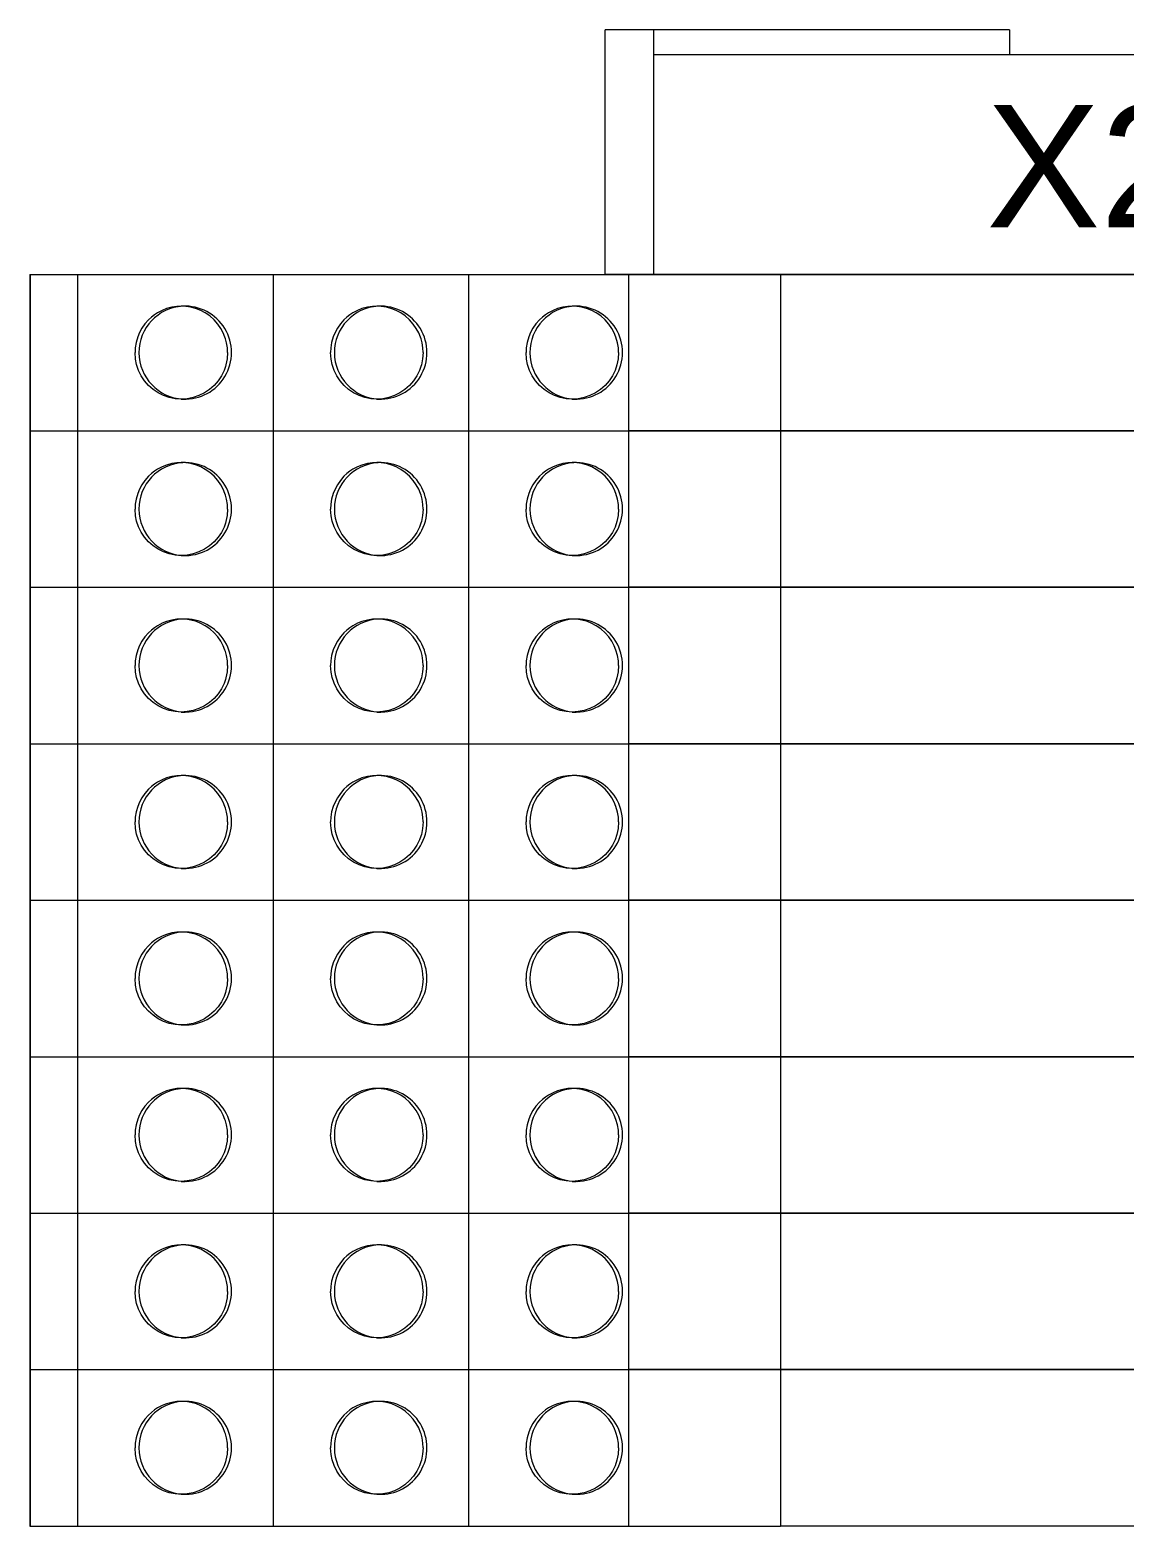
# Model space of a CAD drawing. Header units: millimetres. Extents: x -5035 to 14510, y -7775 to 12.
# Drawn here: x 1404.5 to 1449.3, y -2335.7 to -2274.5 of the extents above; entities that cross this region are included whole.
import ezdxf
from ezdxf.enums import TextEntityAlignment as Align

# ---------------------------------------------------------------- set-up
doc = ezdxf.new("R2010")
doc.units = ezdxf.units.MM
doc.layers.add('eProC - L2', color=41, linetype='Continuous', lineweight=20)
doc.styles.get("Standard").update_dxf_attribs({"font": 'arial.ttf'})

# ---------------------------------------------------------------- blocks, each defined once
blk = doc.blocks.new('eProC_Z_EK1+I-RE1')
at = {"layer": 'eProC - L2'}
for p, q in [((0, 0), (0, -20.65)), ((10, 0), (0, 0)), ((10, 0), (10, -43)), ((0, -1), (8.5, -1)), ((8.5, -2.2), (8.5, -1)), ((10, -2.2), (0, -2.2)), ((0, -4.2), (1, -4.2)), ((1, -4.591), (0, -4.591)), ((1, -5.091), (0, -5.091)), ((1, -5.838), (0, -5.838)), ((1, -6.114), (0, -6.114)), ((1, -7.214), (0, -7.214)), ((1, -7.489), (0, -7.489)), ((1, -8.989), (0, -8.989)), ((1, -9.265), (0, -9.265)), ((1, -10.365), (0, -10.365)), ((1, -10.64), (0, -10.64)), ((1, -12.14), (0, -12.14)), ((1, -12.416), (0, -12.416)), ((1, -13.516), (0, -13.516)), ((1, -13.791), (0, -13.791)), ((1, -15.291), (0, -15.291)), ((1, -15.567), (0, -15.567)), ((1, -16.667), (0, -16.667)), ((1, -16.942), (0, -16.942)), ((1, -17.691), (0, -17.691)), ((1, -18.191), (0, -18.191)), ((0, -20.65), (1, -20.65)), ((1, -26.45), (1, -20.65)), ((0, -26.45), (0, -43)), ((0, -26.45), (1, -26.45)), ((10, -41), (0, -41)), ((10, -43), (0, -43))]:
    blk.add_line(p, q, dxfattribs=at)
blk.add_lwpolyline([(10, -41), (1, -41), (1, -2.2), (10, -2.2)], close=True, dxfattribs=at)
blk.add_attdef('XXXX.X', text='', height=5, rotation=90, dxfattribs=at).set_placement((8.072, -21.183), align=Align.CENTER)

msp = doc.modelspace()

# ---------------------------------------------------------------- linework, layer by layer
at = {"layer": 'eProC - L2'}
for p, q in [((1404.475, -2284.507), (1404.475, -2290.907)), ((1404.475, -2284.507), (1492.452, -2284.507)), ((1404.476, -2284.507), (1404.476, -2290.907)), ((1404.482, -2284.507), (1404.482, -2290.907)), ((1406.427, -2284.507), (1406.427, -2290.907)), ((1414.427, -2284.507), (1414.427, -2290.907)), ((1422.427, -2284.507), (1422.427, -2290.907)), ((1435.185, -2284.507), (1428.964, -2284.507)), ((1428.964, -2284.507), (1428.964, -2290.907)), ((1435.185, -2284.507), (1435.185, -2290.907)), ((1435.192, -2284.507), (1435.192, -2285.107)), ((1410.83, -2285.806), (1410.667, -2285.806)), ((1418.83, -2285.806), (1418.667, -2285.806)), ((1426.83, -2285.806), (1426.667, -2285.806)), ((1410.667, -2289.607), (1410.83, -2289.607)), ((1418.667, -2289.607), (1418.83, -2289.607)), ((1426.667, -2289.607), (1426.83, -2289.607)), ((1435.192, -2290.307), (1435.192, -2290.907)), ((1404.475, -2290.907), (1404.475, -2297.307)), ((1404.475, -2290.907), (1492.452, -2290.907)), ((1404.475, -2290.907), (1428.964, -2290.907)), ((1404.476, -2290.907), (1404.476, -2297.307)), ((1404.482, -2290.907), (1404.482, -2297.307)), ((1406.427, -2290.907), (1406.427, -2297.307)), ((1414.427, -2290.907), (1414.427, -2297.307)), ((1422.427, -2290.907), (1422.427, -2297.307)), ((1435.185, -2290.907), (1428.964, -2290.907)), ((1428.964, -2290.907), (1428.964, -2297.307)), ((1428.964, -2290.907), (1435.185, -2290.907)), ((1435.185, -2290.907), (1435.185, -2297.307)), ((1484.452, -2290.907), (1435.185, -2290.907)), ((1435.192, -2290.907), (1435.192, -2291.507)), ((1410.83, -2292.206), (1410.667, -2292.206)), ((1418.83, -2292.206), (1418.667, -2292.206)), ((1426.83, -2292.206), (1426.667, -2292.206)), ((1410.667, -2296.007), (1410.83, -2296.007)), ((1418.667, -2296.007), (1418.83, -2296.007)), ((1426.667, -2296.007), (1426.83, -2296.007)), ((1435.192, -2296.707), (1435.192, -2297.307)), ((1404.475, -2297.307), (1404.475, -2303.707)), ((1404.475, -2297.307), (1492.452, -2297.307)), ((1404.475, -2297.307), (1428.964, -2297.307)), ((1404.476, -2297.307), (1404.476, -2303.707)), ((1404.482, -2297.307), (1404.482, -2303.707)), ((1406.427, -2297.307), (1406.427, -2303.707)), ((1414.427, -2297.307), (1414.427, -2303.707)), ((1422.427, -2297.307), (1422.427, -2303.707)), ((1435.185, -2297.307), (1428.964, -2297.307)), ((1428.964, -2297.307), (1428.964, -2303.707)), ((1428.964, -2297.307), (1435.185, -2297.307)), ((1435.185, -2297.307), (1435.185, -2303.707)), ((1484.452, -2297.307), (1435.185, -2297.307)), ((1435.192, -2297.307), (1435.192, -2297.907)), ((1410.83, -2298.606), (1410.667, -2298.606)), ((1418.83, -2298.606), (1418.667, -2298.606)), ((1426.83, -2298.606), (1426.667, -2298.606)), ((1410.667, -2302.407), (1410.83, -2302.407)), ((1418.667, -2302.407), (1418.83, -2302.407)), ((1426.667, -2302.407), (1426.83, -2302.407)), ((1435.192, -2303.107), (1435.192, -2303.707)), ((1404.475, -2303.707), (1404.475, -2310.107)), ((1404.475, -2303.707), (1492.452, -2303.707)), ((1404.475, -2303.707), (1428.964, -2303.707)), ((1404.476, -2303.707), (1404.476, -2310.107)), ((1404.482, -2303.707), (1404.482, -2310.107)), ((1406.427, -2303.707), (1406.427, -2310.107)), ((1414.427, -2303.707), (1414.427, -2310.107)), ((1422.427, -2303.707), (1422.427, -2310.107)), ((1435.185, -2303.707), (1428.964, -2303.707)), ((1428.964, -2303.707), (1428.964, -2310.107)), ((1428.964, -2303.707), (1435.185, -2303.707)), ((1435.185, -2303.707), (1435.185, -2310.107)), ((1484.452, -2303.707), (1435.185, -2303.707)), ((1435.192, -2303.707), (1435.192, -2304.307)), ((1410.83, -2305.006), (1410.667, -2305.006)), ((1418.83, -2305.006), (1418.667, -2305.006)), ((1426.83, -2305.006), (1426.667, -2305.006)), ((1410.667, -2308.807), (1410.83, -2308.807)), ((1418.667, -2308.807), (1418.83, -2308.807)), ((1426.667, -2308.807), (1426.83, -2308.807)), ((1435.192, -2309.507), (1435.192, -2310.107)), ((1404.475, -2310.107), (1404.475, -2316.507)), ((1404.475, -2310.107), (1492.452, -2310.107)), ((1404.475, -2310.107), (1428.964, -2310.107)), ((1404.476, -2310.107), (1404.476, -2316.507)), ((1404.482, -2310.107), (1404.482, -2316.507)), ((1406.427, -2310.107), (1406.427, -2316.507)), ((1414.427, -2310.107), (1414.427, -2316.507)), ((1422.427, -2310.107), (1422.427, -2316.507)), ((1435.185, -2310.107), (1428.964, -2310.107)), ((1428.964, -2310.107), (1428.964, -2316.507)), ((1428.964, -2310.107), (1435.185, -2310.107)), ((1435.185, -2310.107), (1435.185, -2316.507)), ((1484.452, -2310.107), (1435.185, -2310.107)), ((1435.192, -2310.107), (1435.192, -2310.707)), ((1410.83, -2311.406), (1410.667, -2311.406)), ((1418.83, -2311.406), (1418.667, -2311.406)), ((1426.83, -2311.406), (1426.667, -2311.406)), ((1410.667, -2315.207), (1410.83, -2315.207)), ((1418.667, -2315.207), (1418.83, -2315.207)), ((1426.667, -2315.207), (1426.83, -2315.207)), ((1435.192, -2315.907), (1435.192, -2316.507)), ((1404.475, -2316.507), (1404.475, -2322.907)), ((1404.475, -2316.507), (1492.452, -2316.507)), ((1404.475, -2316.507), (1428.964, -2316.507)), ((1404.476, -2316.507), (1404.476, -2322.907)), ((1404.482, -2316.507), (1404.482, -2322.907)), ((1406.427, -2316.507), (1406.427, -2322.907)), ((1414.427, -2316.507), (1414.427, -2322.907)), ((1422.427, -2316.507), (1422.427, -2322.907)), ((1435.185, -2316.507), (1428.964, -2316.507)), ((1428.964, -2316.507), (1428.964, -2322.907)), ((1428.964, -2316.507), (1435.185, -2316.507)), ((1435.185, -2316.507), (1435.185, -2322.907)), ((1484.452, -2316.507), (1435.185, -2316.507)), ((1435.192, -2316.507), (1435.192, -2317.107)), ((1410.83, -2317.806), (1410.667, -2317.806)), ((1418.83, -2317.806), (1418.667, -2317.806)), ((1426.83, -2317.806), (1426.667, -2317.806)), ((1410.667, -2321.607), (1410.83, -2321.607)), ((1418.667, -2321.607), (1418.83, -2321.607)), ((1426.667, -2321.607), (1426.83, -2321.607)), ((1435.192, -2322.307), (1435.192, -2322.907)), ((1404.475, -2322.907), (1404.475, -2329.307)), ((1404.475, -2322.907), (1492.452, -2322.907)), ((1404.475, -2322.907), (1428.964, -2322.907)), ((1404.476, -2322.907), (1404.476, -2329.307)), ((1404.482, -2322.907), (1404.482, -2329.307)), ((1406.427, -2322.907), (1406.427, -2329.307)), ((1414.427, -2322.907), (1414.427, -2329.307)), ((1422.427, -2322.907), (1422.427, -2329.307)), ((1435.185, -2322.907), (1428.964, -2322.907)), ((1428.964, -2322.907), (1428.964, -2329.307)), ((1428.964, -2322.907), (1435.185, -2322.907)), ((1435.185, -2322.907), (1435.185, -2329.307)), ((1484.452, -2322.907), (1435.185, -2322.907)), ((1435.192, -2322.907), (1435.192, -2323.507)), ((1410.83, -2324.206), (1410.667, -2324.206)), ((1418.83, -2324.206), (1418.667, -2324.206)), ((1426.83, -2324.206), (1426.667, -2324.206)), ((1410.667, -2328.007), (1410.83, -2328.007)), ((1418.667, -2328.007), (1418.83, -2328.007)), ((1426.667, -2328.007), (1426.83, -2328.007)), ((1435.192, -2328.707), (1435.192, -2329.307)), ((1404.475, -2329.307), (1404.475, -2335.707)), ((1404.475, -2329.307), (1492.452, -2329.307)), ((1404.475, -2329.307), (1428.964, -2329.307)), ((1404.476, -2329.307), (1404.476, -2335.707)), ((1404.482, -2329.307), (1404.482, -2335.707)), ((1406.427, -2329.307), (1406.427, -2335.707)), ((1414.427, -2329.307), (1414.427, -2335.707)), ((1422.427, -2329.307), (1422.427, -2335.707)), ((1435.185, -2329.307), (1428.964, -2329.307)), ((1428.964, -2329.307), (1428.964, -2335.707)), ((1428.964, -2329.307), (1435.185, -2329.307)), ((1435.185, -2329.307), (1435.185, -2335.707)), ((1484.452, -2329.307), (1435.185, -2329.307)), ((1435.192, -2329.307), (1435.192, -2329.907)), ((1410.83, -2330.606), (1410.667, -2330.606)), ((1418.83, -2330.606), (1418.667, -2330.606)), ((1426.83, -2330.606), (1426.667, -2330.606)), ((1410.667, -2334.407), (1410.83, -2334.407)), ((1418.667, -2334.407), (1418.83, -2334.407)), ((1426.667, -2334.407), (1426.83, -2334.407)), ((1435.192, -2335.107), (1435.192, -2335.707)), ((1404.475, -2335.707), (1428.964, -2335.707)), ((1428.964, -2335.707), (1435.185, -2335.707)), ((1484.452, -2335.707), (1435.185, -2335.707))]:
    msp.add_line(p, q, dxfattribs=at)
for points in [[(1410.668, -2285.806), (1410.493, -2285.814), (1410.289, -2285.845), (1410.062, -2285.906), (1409.882, -2285.978), (1409.696, -2286.076), (1409.571, -2286.158), (1409.448, -2286.254), (1409.328, -2286.365), (1409.179, -2286.534), (1409.057, -2286.711), (1408.961, -2286.889), (1408.887, -2287.067), (1408.822, -2287.295), (1408.787, -2287.51), (1408.777, -2287.706)], [(1412.479, -2287.136), (1412.457, -2287.072), (1412.384, -2286.894), (1412.286, -2286.714), (1412.163, -2286.537), (1412.012, -2286.365), (1411.835, -2286.208), (1411.652, -2286.082), (1411.468, -2285.984), (1411.289, -2285.911), (1411.062, -2285.848), (1410.855, -2285.816), (1410.671, -2285.806), (1410.668, -2285.806)], [(1418.668, -2285.806), (1418.493, -2285.814), (1418.289, -2285.845), (1418.062, -2285.906), (1417.882, -2285.978), (1417.696, -2286.076), (1417.571, -2286.158), (1417.448, -2286.254), (1417.328, -2286.365), (1417.179, -2286.534), (1417.057, -2286.711), (1416.961, -2286.889), (1416.887, -2287.067), (1416.822, -2287.295), (1416.787, -2287.51), (1416.777, -2287.706)], [(1420.479, -2287.136), (1420.457, -2287.072), (1420.384, -2286.894), (1420.286, -2286.714), (1420.163, -2286.537), (1420.012, -2286.365), (1419.835, -2286.208), (1419.652, -2286.082), (1419.468, -2285.984), (1419.289, -2285.911), (1419.062, -2285.848), (1418.855, -2285.816), (1418.671, -2285.806), (1418.668, -2285.806)], [(1426.668, -2285.806), (1426.493, -2285.814), (1426.289, -2285.845), (1426.062, -2285.906), (1425.882, -2285.978), (1425.696, -2286.076), (1425.571, -2286.158), (1425.448, -2286.254), (1425.328, -2286.365), (1425.179, -2286.534), (1425.057, -2286.711), (1424.961, -2286.889), (1424.887, -2287.067), (1424.822, -2287.295), (1424.787, -2287.51), (1424.777, -2287.706)], [(1428.566, -2287.706), (1428.557, -2287.513), (1428.522, -2287.3), (1428.457, -2287.072), (1428.384, -2286.894), (1428.286, -2286.714), (1428.163, -2286.537), (1428.012, -2286.365), (1427.835, -2286.208), (1427.652, -2286.082), (1427.468, -2285.984), (1427.289, -2285.911), (1427.062, -2285.848), (1426.855, -2285.816), (1426.671, -2285.806), (1426.668, -2285.806)], [(1412.566, -2287.706), (1412.557, -2287.513), (1412.522, -2287.3), (1412.479, -2287.136)], [(1420.566, -2287.706), (1420.557, -2287.513), (1420.522, -2287.3), (1420.479, -2287.136)], [(1410.667, -2289.607), (1410.42, -2289.59), (1410.178, -2289.542), (1409.943, -2289.462), (1409.721, -2289.352), (1409.516, -2289.214), (1409.33, -2289.049), (1409.167, -2288.862), (1409.03, -2288.656), (1408.921, -2288.434), (1408.841, -2288.198), (1408.798, -2287.977), (1408.777, -2287.706)], [(1412.566, -2287.706), (1412.547, -2287.966), (1412.498, -2288.211), (1412.478, -2288.28)], [(1418.667, -2289.607), (1418.42, -2289.59), (1418.178, -2289.542), (1417.943, -2289.462), (1417.721, -2289.352), (1417.516, -2289.214), (1417.33, -2289.049), (1417.167, -2288.862), (1417.03, -2288.656), (1416.921, -2288.434), (1416.841, -2288.198), (1416.798, -2287.977), (1416.777, -2287.706)], [(1420.566, -2287.706), (1420.547, -2287.966), (1420.498, -2288.211), (1420.478, -2288.28)], [(1426.667, -2289.607), (1426.42, -2289.59), (1426.178, -2289.542), (1425.943, -2289.462), (1425.721, -2289.352), (1425.516, -2289.214), (1425.33, -2289.049), (1425.167, -2288.862), (1425.03, -2288.656), (1424.921, -2288.434), (1424.841, -2288.198), (1424.798, -2287.977), (1424.777, -2287.706)], [(1428.566, -2287.706), (1428.547, -2287.966), (1428.498, -2288.211), (1428.42, -2288.442), (1428.312, -2288.659), (1428.175, -2288.861), (1428.009, -2289.049), (1427.822, -2289.214), (1427.617, -2289.351), (1427.393, -2289.461), (1427.158, -2289.542), (1426.916, -2289.59), (1426.667, -2289.607), (1426.667, -2289.607)], [(1412.478, -2288.28), (1412.42, -2288.442), (1412.312, -2288.659), (1412.175, -2288.861), (1412.009, -2289.049), (1411.822, -2289.214), (1411.617, -2289.351), (1411.393, -2289.461), (1411.158, -2289.542), (1410.916, -2289.59), (1410.667, -2289.607), (1410.667, -2289.607)], [(1420.478, -2288.28), (1420.42, -2288.442), (1420.312, -2288.659), (1420.175, -2288.861), (1420.009, -2289.049), (1419.822, -2289.214), (1419.617, -2289.351), (1419.393, -2289.461), (1419.158, -2289.542), (1418.916, -2289.59), (1418.667, -2289.607), (1418.667, -2289.607)], [(1410.668, -2292.206), (1410.493, -2292.214), (1410.289, -2292.245), (1410.062, -2292.306), (1409.882, -2292.378), (1409.696, -2292.476), (1409.571, -2292.558), (1409.448, -2292.654), (1409.328, -2292.765), (1409.179, -2292.934), (1409.057, -2293.111), (1408.961, -2293.289), (1408.887, -2293.467), (1408.822, -2293.695), (1408.787, -2293.91), (1408.777, -2294.106)], [(1412.479, -2293.536), (1412.457, -2293.472), (1412.384, -2293.294), (1412.286, -2293.114), (1412.163, -2292.937), (1412.012, -2292.765), (1411.835, -2292.608), (1411.652, -2292.482), (1411.468, -2292.384), (1411.289, -2292.311), (1411.062, -2292.248), (1410.855, -2292.216), (1410.671, -2292.206), (1410.668, -2292.206)], [(1418.668, -2292.206), (1418.493, -2292.214), (1418.289, -2292.245), (1418.062, -2292.306), (1417.882, -2292.378), (1417.696, -2292.476), (1417.571, -2292.558), (1417.448, -2292.654), (1417.328, -2292.765), (1417.179, -2292.934), (1417.057, -2293.111), (1416.961, -2293.289), (1416.887, -2293.467), (1416.822, -2293.695), (1416.787, -2293.91), (1416.777, -2294.106)], [(1420.479, -2293.536), (1420.457, -2293.472), (1420.384, -2293.294), (1420.286, -2293.114), (1420.163, -2292.937), (1420.012, -2292.765), (1419.835, -2292.608), (1419.652, -2292.482), (1419.468, -2292.384), (1419.289, -2292.311), (1419.062, -2292.248), (1418.855, -2292.216), (1418.671, -2292.206), (1418.668, -2292.206)], [(1426.668, -2292.206), (1426.493, -2292.214), (1426.289, -2292.245), (1426.062, -2292.306), (1425.882, -2292.378), (1425.696, -2292.476), (1425.571, -2292.558), (1425.448, -2292.654), (1425.328, -2292.765), (1425.179, -2292.934), (1425.057, -2293.111), (1424.961, -2293.289), (1424.887, -2293.467), (1424.822, -2293.695), (1424.787, -2293.91), (1424.777, -2294.106)], [(1428.566, -2294.106), (1428.557, -2293.913), (1428.522, -2293.7), (1428.457, -2293.472), (1428.384, -2293.294), (1428.286, -2293.114), (1428.163, -2292.937), (1428.012, -2292.765), (1427.835, -2292.608), (1427.652, -2292.482), (1427.468, -2292.384), (1427.289, -2292.311), (1427.062, -2292.248), (1426.855, -2292.216), (1426.671, -2292.206), (1426.668, -2292.206)], [(1412.566, -2294.106), (1412.557, -2293.913), (1412.522, -2293.7), (1412.479, -2293.536)], [(1420.566, -2294.106), (1420.557, -2293.913), (1420.522, -2293.7), (1420.479, -2293.536)], [(1410.667, -2296.007), (1410.42, -2295.99), (1410.178, -2295.942), (1409.943, -2295.862), (1409.721, -2295.752), (1409.516, -2295.614), (1409.33, -2295.449), (1409.167, -2295.262), (1409.03, -2295.056), (1408.921, -2294.834), (1408.841, -2294.598), (1408.798, -2294.377), (1408.777, -2294.106)], [(1412.566, -2294.106), (1412.547, -2294.366), (1412.498, -2294.611), (1412.478, -2294.68)], [(1418.667, -2296.007), (1418.42, -2295.99), (1418.178, -2295.942), (1417.943, -2295.862), (1417.721, -2295.752), (1417.516, -2295.614), (1417.33, -2295.449), (1417.167, -2295.262), (1417.03, -2295.056), (1416.921, -2294.834), (1416.841, -2294.598), (1416.798, -2294.377), (1416.777, -2294.106)], [(1420.566, -2294.106), (1420.547, -2294.366), (1420.498, -2294.611), (1420.478, -2294.68)], [(1426.667, -2296.007), (1426.42, -2295.99), (1426.178, -2295.942), (1425.943, -2295.862), (1425.721, -2295.752), (1425.516, -2295.614), (1425.33, -2295.449), (1425.167, -2295.262), (1425.03, -2295.056), (1424.921, -2294.834), (1424.841, -2294.598), (1424.798, -2294.377), (1424.777, -2294.106)], [(1428.566, -2294.106), (1428.547, -2294.366), (1428.498, -2294.611), (1428.42, -2294.842), (1428.312, -2295.059), (1428.175, -2295.261), (1428.009, -2295.449), (1427.822, -2295.614), (1427.617, -2295.751), (1427.393, -2295.861), (1427.158, -2295.942), (1426.916, -2295.99), (1426.667, -2296.007), (1426.667, -2296.007)], [(1412.478, -2294.68), (1412.42, -2294.842), (1412.312, -2295.059), (1412.175, -2295.261), (1412.009, -2295.449), (1411.822, -2295.614), (1411.617, -2295.751), (1411.393, -2295.861), (1411.158, -2295.942), (1410.916, -2295.99), (1410.667, -2296.007), (1410.667, -2296.007)], [(1420.478, -2294.68), (1420.42, -2294.842), (1420.312, -2295.059), (1420.175, -2295.261), (1420.009, -2295.449), (1419.822, -2295.614), (1419.617, -2295.751), (1419.393, -2295.861), (1419.158, -2295.942), (1418.916, -2295.99), (1418.667, -2296.007), (1418.667, -2296.007)], [(1410.668, -2298.606), (1410.493, -2298.614), (1410.289, -2298.645), (1410.062, -2298.706), (1409.882, -2298.778), (1409.696, -2298.876), (1409.571, -2298.958), (1409.448, -2299.054), (1409.328, -2299.165), (1409.179, -2299.334), (1409.057, -2299.511), (1408.961, -2299.689), (1408.887, -2299.867), (1408.822, -2300.095), (1408.787, -2300.31), (1408.777, -2300.506)], [(1412.479, -2299.936), (1412.457, -2299.872), (1412.384, -2299.694), (1412.286, -2299.514), (1412.163, -2299.337), (1412.012, -2299.165), (1411.835, -2299.008), (1411.652, -2298.882), (1411.468, -2298.784), (1411.289, -2298.711), (1411.062, -2298.648), (1410.855, -2298.616), (1410.671, -2298.606), (1410.668, -2298.606)], [(1418.668, -2298.606), (1418.493, -2298.614), (1418.289, -2298.645), (1418.062, -2298.706), (1417.882, -2298.778), (1417.696, -2298.876), (1417.571, -2298.958), (1417.448, -2299.054), (1417.328, -2299.165), (1417.179, -2299.334), (1417.057, -2299.511), (1416.961, -2299.689), (1416.887, -2299.867), (1416.822, -2300.095), (1416.787, -2300.31), (1416.777, -2300.506)], [(1420.479, -2299.936), (1420.457, -2299.872), (1420.384, -2299.694), (1420.286, -2299.514), (1420.163, -2299.337), (1420.012, -2299.165), (1419.835, -2299.008), (1419.652, -2298.882), (1419.468, -2298.784), (1419.289, -2298.711), (1419.062, -2298.648), (1418.855, -2298.616), (1418.671, -2298.606), (1418.668, -2298.606)], [(1426.668, -2298.606), (1426.493, -2298.614), (1426.289, -2298.645), (1426.062, -2298.706), (1425.882, -2298.778), (1425.696, -2298.876), (1425.571, -2298.958), (1425.448, -2299.054), (1425.328, -2299.165), (1425.179, -2299.334), (1425.057, -2299.511), (1424.961, -2299.689), (1424.887, -2299.867), (1424.822, -2300.095), (1424.787, -2300.31), (1424.777, -2300.506)], [(1428.566, -2300.506), (1428.557, -2300.313), (1428.522, -2300.1), (1428.457, -2299.872), (1428.384, -2299.694), (1428.286, -2299.514), (1428.163, -2299.337), (1428.012, -2299.165), (1427.835, -2299.008), (1427.652, -2298.882), (1427.468, -2298.784), (1427.289, -2298.711), (1427.062, -2298.648), (1426.855, -2298.616), (1426.671, -2298.606), (1426.668, -2298.606)], [(1410.667, -2302.407), (1410.42, -2302.39), (1410.178, -2302.342), (1409.943, -2302.262), (1409.721, -2302.152), (1409.516, -2302.014), (1409.33, -2301.849), (1409.167, -2301.662), (1409.03, -2301.456), (1408.921, -2301.234), (1408.841, -2300.998), (1408.798, -2300.777), (1408.777, -2300.506)], [(1412.566, -2300.506), (1412.547, -2300.766), (1412.498, -2301.011), (1412.478, -2301.08)], [(1412.566, -2300.506), (1412.557, -2300.313), (1412.522, -2300.1), (1412.479, -2299.936)], [(1418.667, -2302.407), (1418.42, -2302.39), (1418.178, -2302.342), (1417.943, -2302.262), (1417.721, -2302.152), (1417.516, -2302.014), (1417.33, -2301.849), (1417.167, -2301.662), (1417.03, -2301.456), (1416.921, -2301.234), (1416.841, -2300.998), (1416.798, -2300.777), (1416.777, -2300.506)], [(1420.566, -2300.506), (1420.547, -2300.766), (1420.498, -2301.011), (1420.478, -2301.08)], [(1420.566, -2300.506), (1420.557, -2300.313), (1420.522, -2300.1), (1420.479, -2299.936)], [(1426.667, -2302.407), (1426.42, -2302.39), (1426.178, -2302.342), (1425.943, -2302.262), (1425.721, -2302.152), (1425.516, -2302.014), (1425.33, -2301.849), (1425.167, -2301.662), (1425.03, -2301.456), (1424.921, -2301.234), (1424.841, -2300.998), (1424.798, -2300.777), (1424.777, -2300.506)], [(1428.566, -2300.506), (1428.547, -2300.766), (1428.498, -2301.011), (1428.42, -2301.242), (1428.312, -2301.459), (1428.175, -2301.661), (1428.009, -2301.849), (1427.822, -2302.014), (1427.617, -2302.151), (1427.393, -2302.261), (1427.158, -2302.342), (1426.916, -2302.39), (1426.667, -2302.407), (1426.667, -2302.407)], [(1412.478, -2301.08), (1412.42, -2301.242), (1412.312, -2301.459), (1412.175, -2301.661), (1412.009, -2301.849), (1411.822, -2302.014), (1411.617, -2302.151), (1411.393, -2302.261), (1411.158, -2302.342), (1410.916, -2302.39), (1410.667, -2302.407), (1410.667, -2302.407)], [(1420.478, -2301.08), (1420.42, -2301.242), (1420.312, -2301.459), (1420.175, -2301.661), (1420.009, -2301.849), (1419.822, -2302.014), (1419.617, -2302.151), (1419.393, -2302.261), (1419.158, -2302.342), (1418.916, -2302.39), (1418.667, -2302.407), (1418.667, -2302.407)], [(1410.668, -2305.006), (1410.493, -2305.014), (1410.289, -2305.045), (1410.062, -2305.106), (1409.882, -2305.178), (1409.696, -2305.276), (1409.571, -2305.358), (1409.448, -2305.454), (1409.328, -2305.565), (1409.179, -2305.734), (1409.057, -2305.911), (1408.961, -2306.089), (1408.887, -2306.267), (1408.822, -2306.495), (1408.787, -2306.71), (1408.777, -2306.906)], [(1412.479, -2306.336), (1412.457, -2306.272), (1412.384, -2306.094), (1412.286, -2305.914), (1412.163, -2305.737), (1412.012, -2305.565), (1411.835, -2305.408), (1411.652, -2305.282), (1411.468, -2305.184), (1411.289, -2305.111), (1411.062, -2305.048), (1410.855, -2305.016), (1410.671, -2305.006), (1410.668, -2305.006)], [(1418.668, -2305.006), (1418.493, -2305.014), (1418.289, -2305.045), (1418.062, -2305.106), (1417.882, -2305.178), (1417.696, -2305.276), (1417.571, -2305.358), (1417.448, -2305.454), (1417.328, -2305.565), (1417.179, -2305.734), (1417.057, -2305.911), (1416.961, -2306.089), (1416.887, -2306.267), (1416.822, -2306.495), (1416.787, -2306.71), (1416.777, -2306.906)], [(1420.479, -2306.336), (1420.457, -2306.272), (1420.384, -2306.094), (1420.286, -2305.914), (1420.163, -2305.737), (1420.012, -2305.565), (1419.835, -2305.408), (1419.652, -2305.282), (1419.468, -2305.184), (1419.289, -2305.111), (1419.062, -2305.048), (1418.855, -2305.016), (1418.671, -2305.006), (1418.668, -2305.006)], [(1426.668, -2305.006), (1426.493, -2305.014), (1426.289, -2305.045), (1426.062, -2305.106), (1425.882, -2305.178), (1425.696, -2305.276), (1425.571, -2305.358), (1425.448, -2305.454), (1425.328, -2305.565), (1425.179, -2305.734), (1425.057, -2305.911), (1424.961, -2306.089), (1424.887, -2306.267), (1424.822, -2306.495), (1424.787, -2306.71), (1424.777, -2306.906)], [(1428.566, -2306.906), (1428.557, -2306.713), (1428.522, -2306.5), (1428.457, -2306.272), (1428.384, -2306.094), (1428.286, -2305.914), (1428.163, -2305.737), (1428.012, -2305.565), (1427.835, -2305.408), (1427.652, -2305.282), (1427.468, -2305.184), (1427.289, -2305.111), (1427.062, -2305.048), (1426.855, -2305.016), (1426.671, -2305.006), (1426.668, -2305.006)], [(1412.566, -2306.906), (1412.557, -2306.713), (1412.522, -2306.5), (1412.479, -2306.336)], [(1420.566, -2306.906), (1420.557, -2306.713), (1420.522, -2306.5), (1420.479, -2306.336)], [(1410.667, -2308.807), (1410.42, -2308.79), (1410.178, -2308.742), (1409.943, -2308.662), (1409.721, -2308.552), (1409.516, -2308.414), (1409.33, -2308.249), (1409.167, -2308.062), (1409.03, -2307.856), (1408.921, -2307.634), (1408.841, -2307.398), (1408.798, -2307.177), (1408.777, -2306.906)], [(1412.566, -2306.906), (1412.547, -2307.166), (1412.498, -2307.411), (1412.478, -2307.48)], [(1418.667, -2308.807), (1418.42, -2308.79), (1418.178, -2308.742), (1417.943, -2308.662), (1417.721, -2308.552), (1417.516, -2308.414), (1417.33, -2308.249), (1417.167, -2308.062), (1417.03, -2307.856), (1416.921, -2307.634), (1416.841, -2307.398), (1416.798, -2307.177), (1416.777, -2306.906)], [(1420.566, -2306.906), (1420.547, -2307.166), (1420.498, -2307.411), (1420.478, -2307.48)], [(1426.667, -2308.807), (1426.42, -2308.79), (1426.178, -2308.742), (1425.943, -2308.662), (1425.721, -2308.552), (1425.516, -2308.414), (1425.33, -2308.249), (1425.167, -2308.062), (1425.03, -2307.856), (1424.921, -2307.634), (1424.841, -2307.398), (1424.798, -2307.177), (1424.777, -2306.906)], [(1428.566, -2306.906), (1428.547, -2307.166), (1428.498, -2307.411), (1428.42, -2307.642), (1428.312, -2307.859), (1428.175, -2308.061), (1428.009, -2308.249), (1427.822, -2308.414), (1427.617, -2308.551), (1427.393, -2308.661), (1427.158, -2308.742), (1426.916, -2308.79), (1426.667, -2308.807), (1426.667, -2308.807)], [(1412.478, -2307.48), (1412.42, -2307.642), (1412.312, -2307.859), (1412.175, -2308.061), (1412.009, -2308.249), (1411.822, -2308.414), (1411.617, -2308.551), (1411.393, -2308.661), (1411.158, -2308.742), (1410.916, -2308.79), (1410.667, -2308.807), (1410.667, -2308.807)], [(1420.478, -2307.48), (1420.42, -2307.642), (1420.312, -2307.859), (1420.175, -2308.061), (1420.009, -2308.249), (1419.822, -2308.414), (1419.617, -2308.551), (1419.393, -2308.661), (1419.158, -2308.742), (1418.916, -2308.79), (1418.667, -2308.807), (1418.667, -2308.807)], [(1410.668, -2311.406), (1410.493, -2311.414), (1410.289, -2311.445), (1410.062, -2311.506), (1409.882, -2311.578), (1409.696, -2311.676), (1409.571, -2311.758), (1409.448, -2311.854), (1409.328, -2311.965), (1409.179, -2312.134), (1409.057, -2312.311), (1408.961, -2312.489), (1408.887, -2312.667), (1408.822, -2312.895), (1408.787, -2313.11), (1408.777, -2313.306)], [(1412.479, -2312.736), (1412.457, -2312.672), (1412.384, -2312.494), (1412.286, -2312.314), (1412.163, -2312.137), (1412.012, -2311.965), (1411.835, -2311.808), (1411.652, -2311.682), (1411.468, -2311.584), (1411.289, -2311.511), (1411.062, -2311.448), (1410.855, -2311.416), (1410.671, -2311.406), (1410.668, -2311.406)], [(1418.668, -2311.406), (1418.493, -2311.414), (1418.289, -2311.445), (1418.062, -2311.506), (1417.882, -2311.578), (1417.696, -2311.676), (1417.571, -2311.758), (1417.448, -2311.854), (1417.328, -2311.965), (1417.179, -2312.134), (1417.057, -2312.311), (1416.961, -2312.489), (1416.887, -2312.667), (1416.822, -2312.895), (1416.787, -2313.11), (1416.777, -2313.306)], [(1420.479, -2312.736), (1420.457, -2312.672), (1420.384, -2312.494), (1420.286, -2312.314), (1420.163, -2312.137), (1420.012, -2311.965), (1419.835, -2311.808), (1419.652, -2311.682), (1419.468, -2311.584), (1419.289, -2311.511), (1419.062, -2311.448), (1418.855, -2311.416), (1418.671, -2311.406), (1418.668, -2311.406)], [(1426.668, -2311.406), (1426.493, -2311.414), (1426.289, -2311.445), (1426.062, -2311.506), (1425.882, -2311.578), (1425.696, -2311.676), (1425.571, -2311.758), (1425.448, -2311.854), (1425.328, -2311.965), (1425.179, -2312.134), (1425.057, -2312.311), (1424.961, -2312.489), (1424.887, -2312.667), (1424.822, -2312.895), (1424.787, -2313.11), (1424.777, -2313.306)], [(1428.566, -2313.306), (1428.557, -2313.113), (1428.522, -2312.9), (1428.457, -2312.672), (1428.384, -2312.494), (1428.286, -2312.314), (1428.163, -2312.137), (1428.012, -2311.965), (1427.835, -2311.808), (1427.652, -2311.682), (1427.468, -2311.584), (1427.289, -2311.511), (1427.062, -2311.448), (1426.855, -2311.416), (1426.671, -2311.406), (1426.668, -2311.406)], [(1412.566, -2313.306), (1412.557, -2313.113), (1412.522, -2312.9), (1412.479, -2312.736)], [(1420.566, -2313.306), (1420.557, -2313.113), (1420.522, -2312.9), (1420.479, -2312.736)], [(1410.667, -2315.207), (1410.42, -2315.19), (1410.178, -2315.142), (1409.943, -2315.062), (1409.721, -2314.952), (1409.516, -2314.814), (1409.33, -2314.649), (1409.167, -2314.462), (1409.03, -2314.256), (1408.921, -2314.034), (1408.841, -2313.798), (1408.798, -2313.577), (1408.777, -2313.306)], [(1412.566, -2313.306), (1412.547, -2313.566), (1412.498, -2313.811), (1412.478, -2313.88)], [(1418.667, -2315.207), (1418.42, -2315.19), (1418.178, -2315.142), (1417.943, -2315.062), (1417.721, -2314.952), (1417.516, -2314.814), (1417.33, -2314.649), (1417.167, -2314.462), (1417.03, -2314.256), (1416.921, -2314.034), (1416.841, -2313.798), (1416.798, -2313.577), (1416.777, -2313.306)], [(1420.566, -2313.306), (1420.547, -2313.566), (1420.498, -2313.811), (1420.478, -2313.88)], [(1426.667, -2315.207), (1426.42, -2315.19), (1426.178, -2315.142), (1425.943, -2315.062), (1425.721, -2314.952), (1425.516, -2314.814), (1425.33, -2314.649), (1425.167, -2314.462), (1425.03, -2314.256), (1424.921, -2314.034), (1424.841, -2313.798), (1424.798, -2313.577), (1424.777, -2313.306)], [(1428.566, -2313.306), (1428.547, -2313.566), (1428.498, -2313.811), (1428.42, -2314.042), (1428.312, -2314.259), (1428.175, -2314.461), (1428.009, -2314.649), (1427.822, -2314.814), (1427.617, -2314.951), (1427.393, -2315.061), (1427.158, -2315.142), (1426.916, -2315.19), (1426.667, -2315.207), (1426.667, -2315.207)], [(1412.478, -2313.88), (1412.42, -2314.042), (1412.312, -2314.259), (1412.175, -2314.461), (1412.009, -2314.649), (1411.822, -2314.814), (1411.617, -2314.951), (1411.393, -2315.061), (1411.158, -2315.142), (1410.916, -2315.19), (1410.667, -2315.207), (1410.667, -2315.207)], [(1420.478, -2313.88), (1420.42, -2314.042), (1420.312, -2314.259), (1420.175, -2314.461), (1420.009, -2314.649), (1419.822, -2314.814), (1419.617, -2314.951), (1419.393, -2315.061), (1419.158, -2315.142), (1418.916, -2315.19), (1418.667, -2315.207), (1418.667, -2315.207)], [(1410.668, -2317.806), (1410.493, -2317.814), (1410.289, -2317.845), (1410.062, -2317.906), (1409.882, -2317.978), (1409.696, -2318.076), (1409.571, -2318.158), (1409.448, -2318.254), (1409.328, -2318.365), (1409.179, -2318.534), (1409.057, -2318.711), (1408.961, -2318.889), (1408.887, -2319.067), (1408.822, -2319.295), (1408.787, -2319.51), (1408.777, -2319.706)], [(1412.479, -2319.136), (1412.457, -2319.072), (1412.384, -2318.894), (1412.286, -2318.714), (1412.163, -2318.537), (1412.012, -2318.365), (1411.835, -2318.208), (1411.652, -2318.082), (1411.468, -2317.984), (1411.289, -2317.911), (1411.062, -2317.848), (1410.855, -2317.816), (1410.671, -2317.806), (1410.668, -2317.806)], [(1418.668, -2317.806), (1418.493, -2317.814), (1418.289, -2317.845), (1418.062, -2317.906), (1417.882, -2317.978), (1417.696, -2318.076), (1417.571, -2318.158), (1417.448, -2318.254), (1417.328, -2318.365), (1417.179, -2318.534), (1417.057, -2318.711), (1416.961, -2318.889), (1416.887, -2319.067), (1416.822, -2319.295), (1416.787, -2319.51), (1416.777, -2319.706)], [(1420.479, -2319.136), (1420.457, -2319.072), (1420.384, -2318.894), (1420.286, -2318.714), (1420.163, -2318.537), (1420.012, -2318.365), (1419.835, -2318.208), (1419.652, -2318.082), (1419.468, -2317.984), (1419.289, -2317.911), (1419.062, -2317.848), (1418.855, -2317.816), (1418.671, -2317.806), (1418.668, -2317.806)], [(1426.668, -2317.806), (1426.493, -2317.814), (1426.289, -2317.845), (1426.062, -2317.906), (1425.882, -2317.978), (1425.696, -2318.076), (1425.571, -2318.158), (1425.448, -2318.254), (1425.328, -2318.365), (1425.179, -2318.534), (1425.057, -2318.711), (1424.961, -2318.889), (1424.887, -2319.067), (1424.822, -2319.295), (1424.787, -2319.51), (1424.777, -2319.706)], [(1428.566, -2319.706), (1428.557, -2319.513), (1428.522, -2319.3), (1428.457, -2319.072), (1428.384, -2318.894), (1428.286, -2318.714), (1428.163, -2318.537), (1428.012, -2318.365), (1427.835, -2318.208), (1427.652, -2318.082), (1427.468, -2317.984), (1427.289, -2317.911), (1427.062, -2317.848), (1426.855, -2317.816), (1426.671, -2317.806), (1426.668, -2317.806)], [(1412.566, -2319.706), (1412.557, -2319.513), (1412.522, -2319.3), (1412.479, -2319.136)], [(1420.566, -2319.706), (1420.557, -2319.513), (1420.522, -2319.3), (1420.479, -2319.136)], [(1410.667, -2321.607), (1410.42, -2321.59), (1410.178, -2321.542), (1409.943, -2321.462), (1409.721, -2321.352), (1409.516, -2321.214), (1409.33, -2321.049), (1409.167, -2320.862), (1409.03, -2320.656), (1408.921, -2320.434), (1408.841, -2320.198), (1408.798, -2319.977), (1408.777, -2319.706)], [(1412.566, -2319.706), (1412.547, -2319.966), (1412.498, -2320.211), (1412.478, -2320.28)], [(1418.667, -2321.607), (1418.42, -2321.59), (1418.178, -2321.542), (1417.943, -2321.462), (1417.721, -2321.352), (1417.516, -2321.214), (1417.33, -2321.049), (1417.167, -2320.862), (1417.03, -2320.656), (1416.921, -2320.434), (1416.841, -2320.198), (1416.798, -2319.977), (1416.777, -2319.706)], [(1420.566, -2319.706), (1420.547, -2319.966), (1420.498, -2320.211), (1420.478, -2320.28)], [(1426.667, -2321.607), (1426.42, -2321.59), (1426.178, -2321.542), (1425.943, -2321.462), (1425.721, -2321.352), (1425.516, -2321.214), (1425.33, -2321.049), (1425.167, -2320.862), (1425.03, -2320.656), (1424.921, -2320.434), (1424.841, -2320.198), (1424.798, -2319.977), (1424.777, -2319.706)], [(1428.566, -2319.706), (1428.547, -2319.966), (1428.498, -2320.211), (1428.42, -2320.442), (1428.312, -2320.659), (1428.175, -2320.861), (1428.009, -2321.049), (1427.822, -2321.214), (1427.617, -2321.351), (1427.393, -2321.461), (1427.158, -2321.542), (1426.916, -2321.59), (1426.667, -2321.607), (1426.667, -2321.607)], [(1412.478, -2320.28), (1412.42, -2320.442), (1412.312, -2320.659), (1412.175, -2320.861), (1412.009, -2321.049), (1411.822, -2321.214), (1411.617, -2321.351), (1411.393, -2321.461), (1411.158, -2321.542), (1410.916, -2321.59), (1410.667, -2321.607), (1410.667, -2321.607)], [(1420.478, -2320.28), (1420.42, -2320.442), (1420.312, -2320.659), (1420.175, -2320.861), (1420.009, -2321.049), (1419.822, -2321.214), (1419.617, -2321.351), (1419.393, -2321.461), (1419.158, -2321.542), (1418.916, -2321.59), (1418.667, -2321.607), (1418.667, -2321.607)], [(1410.668, -2324.206), (1410.493, -2324.214), (1410.289, -2324.245), (1410.062, -2324.306), (1409.882, -2324.378), (1409.696, -2324.476), (1409.571, -2324.558), (1409.448, -2324.654), (1409.328, -2324.765), (1409.179, -2324.934), (1409.057, -2325.111), (1408.961, -2325.289), (1408.887, -2325.467), (1408.822, -2325.695), (1408.787, -2325.91), (1408.777, -2326.106)], [(1412.479, -2325.536), (1412.457, -2325.472), (1412.384, -2325.294), (1412.286, -2325.114), (1412.163, -2324.937), (1412.012, -2324.765), (1411.835, -2324.608), (1411.652, -2324.482), (1411.468, -2324.384), (1411.289, -2324.311), (1411.062, -2324.248), (1410.855, -2324.216), (1410.671, -2324.206), (1410.668, -2324.206)], [(1418.668, -2324.206), (1418.493, -2324.214), (1418.289, -2324.245), (1418.062, -2324.306), (1417.882, -2324.378), (1417.696, -2324.476), (1417.571, -2324.558), (1417.448, -2324.654), (1417.328, -2324.765), (1417.179, -2324.934), (1417.057, -2325.111), (1416.961, -2325.289), (1416.887, -2325.467), (1416.822, -2325.695), (1416.787, -2325.91), (1416.777, -2326.106)], [(1420.479, -2325.536), (1420.457, -2325.472), (1420.384, -2325.294), (1420.286, -2325.114), (1420.163, -2324.937), (1420.012, -2324.765), (1419.835, -2324.608), (1419.652, -2324.482), (1419.468, -2324.384), (1419.289, -2324.311), (1419.062, -2324.248), (1418.855, -2324.216), (1418.671, -2324.206), (1418.668, -2324.206)], [(1426.668, -2324.206), (1426.493, -2324.214), (1426.289, -2324.245), (1426.062, -2324.306), (1425.882, -2324.378), (1425.696, -2324.476), (1425.571, -2324.558), (1425.448, -2324.654), (1425.328, -2324.765), (1425.179, -2324.934), (1425.057, -2325.111), (1424.961, -2325.289), (1424.887, -2325.467), (1424.822, -2325.695), (1424.787, -2325.91), (1424.777, -2326.106)], [(1428.566, -2326.106), (1428.557, -2325.913), (1428.522, -2325.7), (1428.457, -2325.472), (1428.384, -2325.294), (1428.286, -2325.114), (1428.163, -2324.937), (1428.012, -2324.765), (1427.835, -2324.608), (1427.652, -2324.482), (1427.468, -2324.384), (1427.289, -2324.311), (1427.062, -2324.248), (1426.855, -2324.216), (1426.671, -2324.206), (1426.668, -2324.206)], [(1412.566, -2326.106), (1412.557, -2325.913), (1412.522, -2325.7), (1412.479, -2325.536)], [(1420.566, -2326.106), (1420.557, -2325.913), (1420.522, -2325.7), (1420.479, -2325.536)], [(1410.667, -2328.007), (1410.42, -2327.99), (1410.178, -2327.942), (1409.943, -2327.862), (1409.721, -2327.752), (1409.516, -2327.614), (1409.33, -2327.449), (1409.167, -2327.262), (1409.03, -2327.056), (1408.921, -2326.834), (1408.841, -2326.598), (1408.798, -2326.377), (1408.777, -2326.106)], [(1412.566, -2326.106), (1412.547, -2326.366), (1412.498, -2326.611), (1412.478, -2326.68)], [(1418.667, -2328.007), (1418.42, -2327.99), (1418.178, -2327.942), (1417.943, -2327.862), (1417.721, -2327.752), (1417.516, -2327.614), (1417.33, -2327.449), (1417.167, -2327.262), (1417.03, -2327.056), (1416.921, -2326.834), (1416.841, -2326.598), (1416.798, -2326.377), (1416.777, -2326.106)], [(1420.566, -2326.106), (1420.547, -2326.366), (1420.498, -2326.611), (1420.478, -2326.68)], [(1426.667, -2328.007), (1426.42, -2327.99), (1426.178, -2327.942), (1425.943, -2327.862), (1425.721, -2327.752), (1425.516, -2327.614), (1425.33, -2327.449), (1425.167, -2327.262), (1425.03, -2327.056), (1424.921, -2326.834), (1424.841, -2326.598), (1424.798, -2326.377), (1424.777, -2326.106)], [(1428.566, -2326.106), (1428.547, -2326.366), (1428.498, -2326.611), (1428.42, -2326.842), (1428.312, -2327.059), (1428.175, -2327.261), (1428.009, -2327.449), (1427.822, -2327.614), (1427.617, -2327.751), (1427.393, -2327.861), (1427.158, -2327.942), (1426.916, -2327.99), (1426.667, -2328.007), (1426.667, -2328.007)], [(1412.478, -2326.68), (1412.42, -2326.842), (1412.312, -2327.059), (1412.175, -2327.261), (1412.009, -2327.449), (1411.822, -2327.614), (1411.617, -2327.751), (1411.393, -2327.861), (1411.158, -2327.942), (1410.916, -2327.99), (1410.667, -2328.007), (1410.667, -2328.007)], [(1420.478, -2326.68), (1420.42, -2326.842), (1420.312, -2327.059), (1420.175, -2327.261), (1420.009, -2327.449), (1419.822, -2327.614), (1419.617, -2327.751), (1419.393, -2327.861), (1419.158, -2327.942), (1418.916, -2327.99), (1418.667, -2328.007), (1418.667, -2328.007)], [(1410.668, -2330.606), (1410.493, -2330.614), (1410.289, -2330.645), (1410.062, -2330.706), (1409.882, -2330.778), (1409.696, -2330.876), (1409.571, -2330.958), (1409.448, -2331.054), (1409.328, -2331.165), (1409.179, -2331.334), (1409.057, -2331.511), (1408.961, -2331.689), (1408.887, -2331.867), (1408.822, -2332.095), (1408.787, -2332.31), (1408.777, -2332.506)], [(1412.479, -2331.936), (1412.457, -2331.872), (1412.384, -2331.694), (1412.286, -2331.514), (1412.163, -2331.337), (1412.012, -2331.165), (1411.835, -2331.008), (1411.652, -2330.882), (1411.468, -2330.784), (1411.289, -2330.711), (1411.062, -2330.648), (1410.855, -2330.616), (1410.671, -2330.606), (1410.668, -2330.606)], [(1418.668, -2330.606), (1418.493, -2330.614), (1418.289, -2330.645), (1418.062, -2330.706), (1417.882, -2330.778), (1417.696, -2330.876), (1417.571, -2330.958), (1417.448, -2331.054), (1417.328, -2331.165), (1417.179, -2331.334), (1417.057, -2331.511), (1416.961, -2331.689), (1416.887, -2331.867), (1416.822, -2332.095), (1416.787, -2332.31), (1416.777, -2332.506)], [(1420.479, -2331.936), (1420.457, -2331.872), (1420.384, -2331.694), (1420.286, -2331.514), (1420.163, -2331.337), (1420.012, -2331.165), (1419.835, -2331.008), (1419.652, -2330.882), (1419.468, -2330.784), (1419.289, -2330.711), (1419.062, -2330.648), (1418.855, -2330.616), (1418.671, -2330.606), (1418.668, -2330.606)], [(1426.668, -2330.606), (1426.493, -2330.614), (1426.289, -2330.645), (1426.062, -2330.706), (1425.882, -2330.778), (1425.696, -2330.876), (1425.571, -2330.958), (1425.448, -2331.054), (1425.328, -2331.165), (1425.179, -2331.334), (1425.057, -2331.511), (1424.961, -2331.689), (1424.887, -2331.867), (1424.822, -2332.095), (1424.787, -2332.31), (1424.777, -2332.506)], [(1428.566, -2332.506), (1428.557, -2332.313), (1428.522, -2332.1), (1428.457, -2331.872), (1428.384, -2331.694), (1428.286, -2331.514), (1428.163, -2331.337), (1428.012, -2331.165), (1427.835, -2331.008), (1427.652, -2330.882), (1427.468, -2330.784), (1427.289, -2330.711), (1427.062, -2330.648), (1426.855, -2330.616), (1426.671, -2330.606), (1426.668, -2330.606)], [(1412.566, -2332.506), (1412.557, -2332.313), (1412.522, -2332.1), (1412.479, -2331.936)], [(1420.566, -2332.506), (1420.557, -2332.313), (1420.522, -2332.1), (1420.479, -2331.936)], [(1410.667, -2334.407), (1410.42, -2334.39), (1410.178, -2334.342), (1409.943, -2334.262), (1409.721, -2334.152), (1409.516, -2334.014), (1409.33, -2333.849), (1409.167, -2333.662), (1409.03, -2333.456), (1408.921, -2333.234), (1408.841, -2332.998), (1408.798, -2332.777), (1408.777, -2332.506)], [(1412.566, -2332.506), (1412.547, -2332.766), (1412.498, -2333.011), (1412.478, -2333.08)], [(1418.667, -2334.407), (1418.42, -2334.39), (1418.178, -2334.342), (1417.943, -2334.262), (1417.721, -2334.152), (1417.516, -2334.014), (1417.33, -2333.849), (1417.167, -2333.662), (1417.03, -2333.456), (1416.921, -2333.234), (1416.841, -2332.998), (1416.798, -2332.777), (1416.777, -2332.506)], [(1420.566, -2332.506), (1420.547, -2332.766), (1420.498, -2333.011), (1420.478, -2333.08)], [(1426.667, -2334.407), (1426.42, -2334.39), (1426.178, -2334.342), (1425.943, -2334.262), (1425.721, -2334.152), (1425.516, -2334.014), (1425.33, -2333.849), (1425.167, -2333.662), (1425.03, -2333.456), (1424.921, -2333.234), (1424.841, -2332.998), (1424.798, -2332.777), (1424.777, -2332.506)], [(1428.566, -2332.506), (1428.547, -2332.766), (1428.498, -2333.011), (1428.42, -2333.242), (1428.312, -2333.459), (1428.175, -2333.661), (1428.009, -2333.849), (1427.822, -2334.014), (1427.617, -2334.151), (1427.393, -2334.261), (1427.158, -2334.342), (1426.916, -2334.39), (1426.667, -2334.407), (1426.667, -2334.407)], [(1412.478, -2333.08), (1412.42, -2333.242), (1412.312, -2333.459), (1412.175, -2333.661), (1412.009, -2333.849), (1411.822, -2334.014), (1411.617, -2334.151), (1411.393, -2334.261), (1411.158, -2334.342), (1410.916, -2334.39), (1410.667, -2334.407), (1410.667, -2334.407)], [(1420.478, -2333.08), (1420.42, -2333.242), (1420.312, -2333.459), (1420.175, -2333.661), (1420.009, -2333.849), (1419.822, -2334.014), (1419.617, -2334.151), (1419.393, -2334.261), (1419.158, -2334.342), (1418.916, -2334.39), (1418.667, -2334.407), (1418.667, -2334.407)]]:
    msp.add_lwpolyline(points, dxfattribs=at)
for centre, start_param, end_param in [((1410.83, -2287.706), 3.195722, 6.232913), ((1410.83, -2287.706), 6.232913, 9.478907), ((1418.83, -2287.706), 3.195722, 6.232913), ((1418.83, -2287.706), 6.232913, 9.478907), ((1426.83, -2287.706), 3.195722, 6.232913), ((1426.83, -2287.706), 6.232913, 9.478907), ((1410.83, -2294.106), 3.195722, 6.232913), ((1410.83, -2294.106), 6.232913, 9.478907), ((1418.83, -2294.106), 3.195722, 6.232913), ((1418.83, -2294.106), 6.232913, 9.478907), ((1426.83, -2294.106), 3.195722, 6.232913), ((1426.83, -2294.106), 6.232913, 9.478907), ((1410.83, -2300.506), 3.195722, 6.232913), ((1410.83, -2300.506), 6.232913, 9.478907), ((1418.83, -2300.506), 3.195722, 6.232913), ((1418.83, -2300.506), 6.232913, 9.478907), ((1426.83, -2300.506), 3.195722, 6.232913), ((1426.83, -2300.506), 6.232913, 9.478907), ((1410.83, -2306.906), 3.195722, 6.232913), ((1410.83, -2306.906), 6.232913, 9.478907), ((1418.83, -2306.906), 3.195722, 6.232913), ((1418.83, -2306.906), 6.232913, 9.478907), ((1426.83, -2306.906), 3.195722, 6.232913), ((1426.83, -2306.906), 6.232913, 9.478907), ((1410.83, -2313.306), 3.195722, 6.232913), ((1410.83, -2313.306), 6.232913, 9.478907), ((1418.83, -2313.306), 3.195722, 6.232913), ((1418.83, -2313.306), 6.232913, 9.478907), ((1426.83, -2313.306), 3.195722, 6.232913), ((1426.83, -2313.306), 6.232913, 9.478907), ((1410.83, -2319.706), 3.195722, 6.232913), ((1410.83, -2319.706), 6.232913, 9.478907), ((1418.83, -2319.706), 3.195722, 6.232913), ((1418.83, -2319.706), 6.232913, 9.478907), ((1426.83, -2319.706), 3.195722, 6.232913), ((1426.83, -2319.706), 6.232913, 9.478907), ((1410.83, -2326.106), 3.195722, 6.232913), ((1410.83, -2326.106), 6.232913, 9.478907), ((1418.83, -2326.106), 3.195722, 6.232913), ((1418.83, -2326.106), 6.232913, 9.478907), ((1426.83, -2326.106), 3.195722, 6.232913), ((1426.83, -2326.106), 6.232913, 9.478907), ((1410.83, -2332.506), 3.195722, 6.232913), ((1410.83, -2332.506), 6.232913, 9.478907), ((1418.83, -2332.506), 3.195722, 6.232913), ((1418.83, -2332.506), 6.232913, 9.478907), ((1426.83, -2332.506), 3.195722, 6.232913), ((1426.83, -2332.506), 6.232913, 9.478907)]:
    msp.add_ellipse(centre, major_axis=(0, -1.9), ratio=0.997065, start_param=start_param, end_param=end_param, dxfattribs=at)

# ---------------------------------------------------------------- block references
at = {"color": 4, "rotation": 270}
msp.add_blockref('eProC_Z_EK1+I-RE1', (1471.012, -2274.507), dxfattribs=at).add_auto_attribs({'XXXX.X': 'X20'})

doc.saveas('drawing.dxf')
